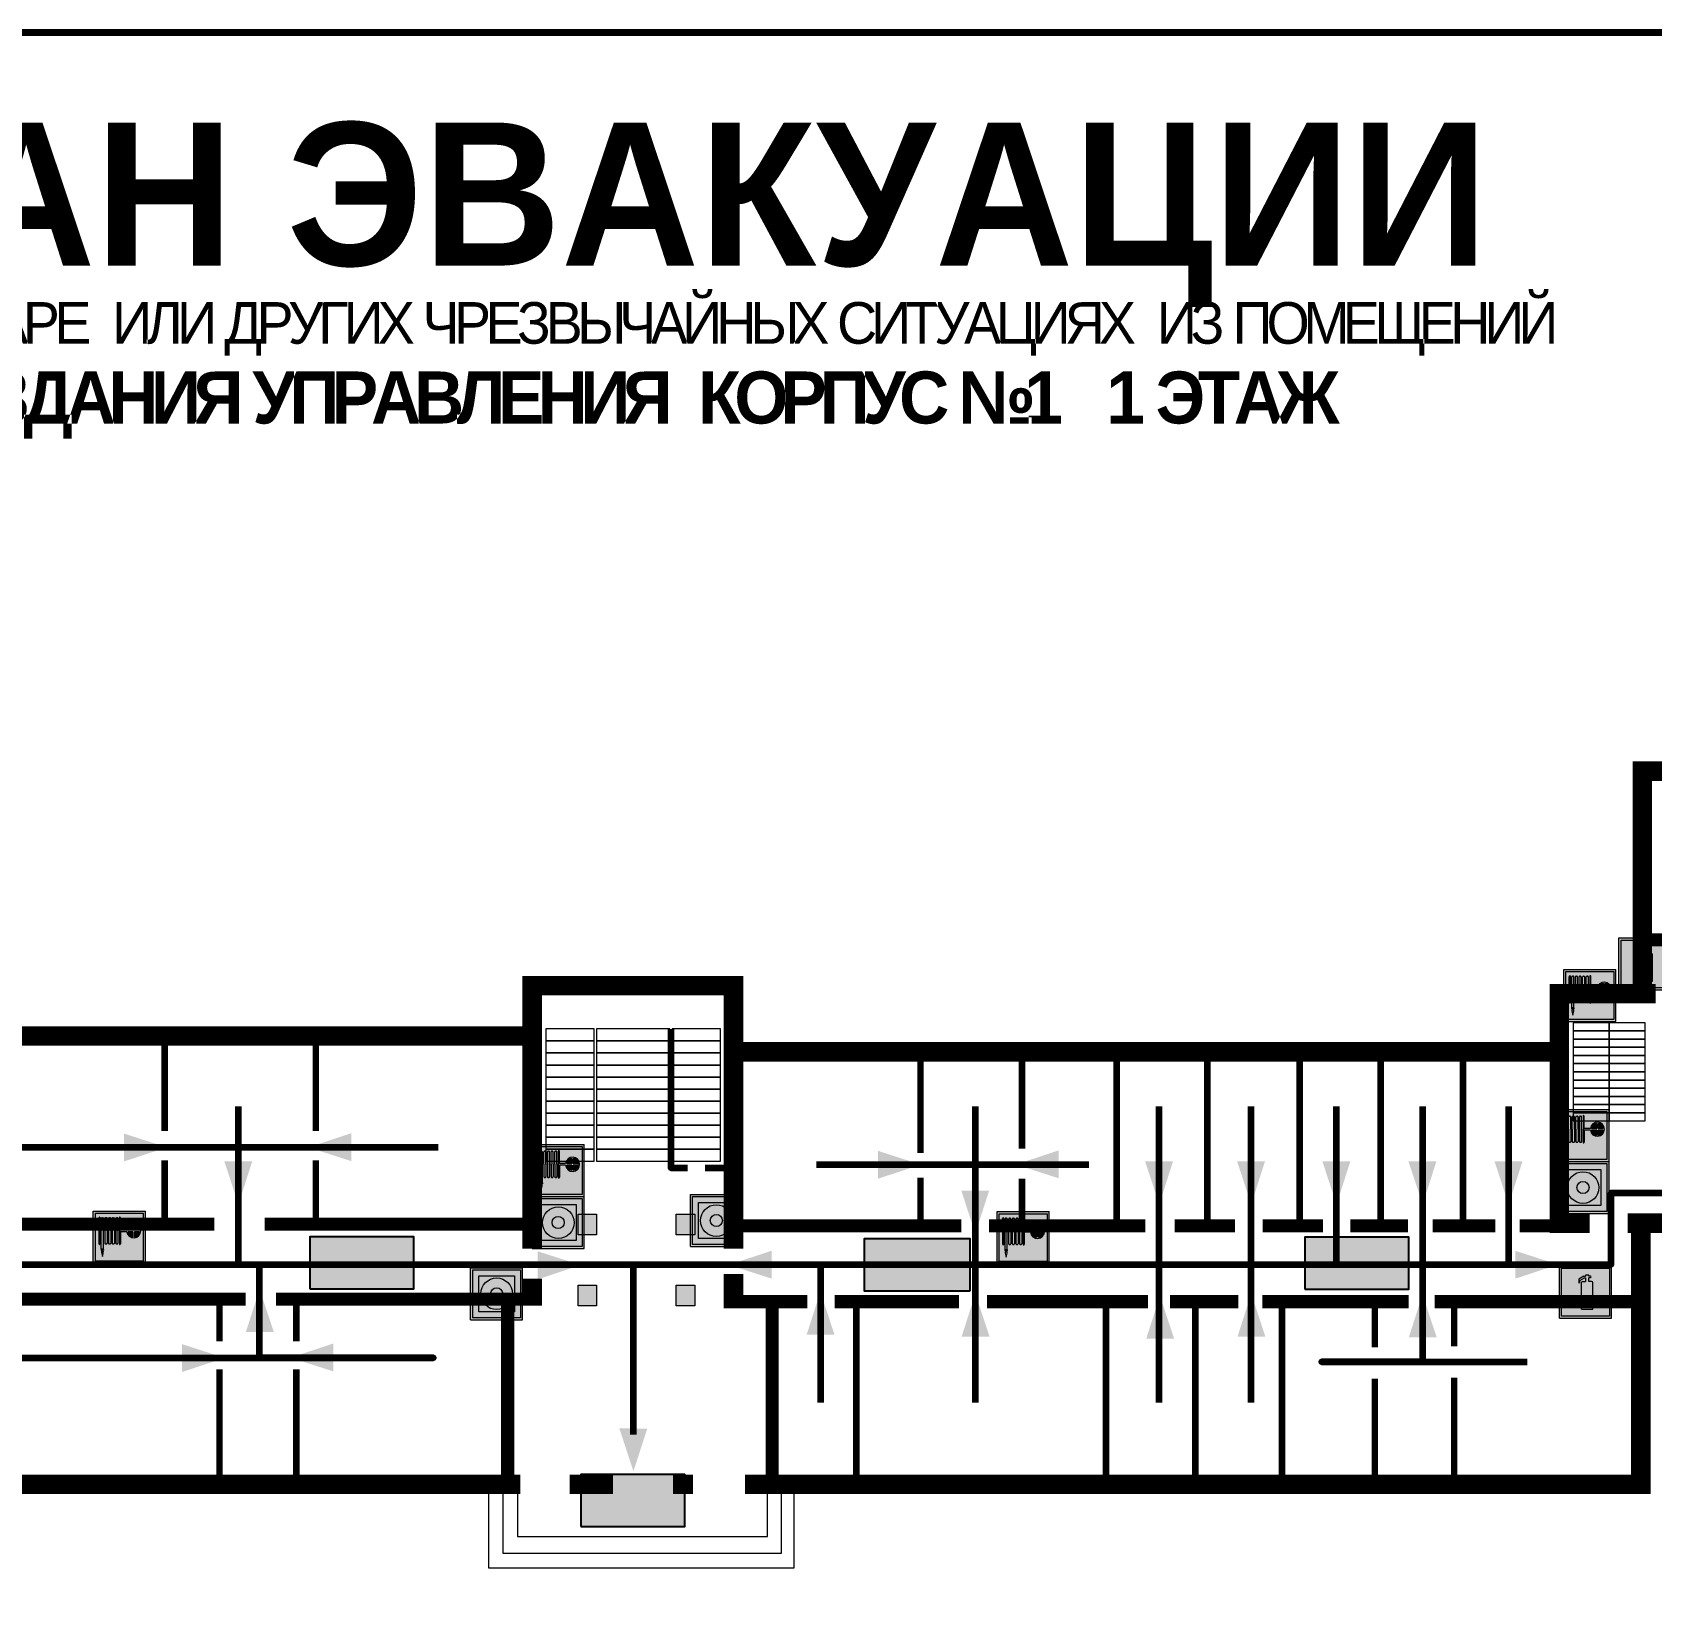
# Model space of a CAD drawing. Header units: millimetres. Extents: x 13810 to 67229, y 12374 to 21950.
# Drawn here: x 20569.4 to 20818.3, y 18843.5 to 19083.5 of the extents above; entities that cross this region are included whole.
import ezdxf

# ---------------------------------------------------------------- set-up
doc = ezdxf.new("R2010")
doc.units = ezdxf.units.MM
doc.layers.add('План_Штампы', color=7, linetype='Continuous')
doc.styles.add('обычный', font='arial.ttf')

# ---------------------------------------------------------------- blocks, each defined once
blk = doc.blocks.new('A$C7B4425F7')
at = {"true_color": 0xffffff}
blk.add_hatch(color=7, dxfattribs=at).paths.add_polyline_path([(0, 0), (-16, 0), (-16, -8), (0, -8)])
h = blk.add_hatch(color=126)
h.paths.add_polyline_path([(-0.2, -0.2), (-15.8, -0.2), (-15.8, -7.8), (-0.2, -7.8)])
h.paths.add_polyline_path([(-11.76, -2.03), (-11.76, -3.66), (-11.17, -3.66, -0.568275), (-11.17, -6.18), (-12.58, -6.18), (-12.58, -2.03)], flags=16)
h.paths.add_polyline_path([(-13.33, -4.12, -0.495768), (-13.59, -6.18), (-15.03, -6.18), (-15.03, -2.03), (-13.59, -2.03, -0.487973)], flags=16)
h.paths.add_polyline_path([(-10.25, -2.03), (-9.48, -2.03), (-9.48, -6.18), (-10.25, -6.18)], flags=16)
h.paths.add_polyline_path([(-13.84, -3.69), (-14.24, -3.69), (-14.24, -3.03), (-13.9, -3.03, -0.692621)], flags=0)
h.paths.add_polyline_path([(-9.15, -2.03), (-8.4, -2.03), (-8.04, -3.07), (-7.68, -2.03), (-6.93, -2.03), (-7.64, -4.1), (-6.93, -6.18), (-7.68, -6.18), (-8.04, -5.14), (-8.4, -6.18), (-9.15, -6.18), (-8.44, -4.1)], flags=16)
h.paths.add_polyline_path([(-11.76, -4.46), (-11.42, -4.46, -0.692621), (-11.36, -5.12), (-11.76, -5.12)], flags=0)
h.paths.add_polyline_path([(-13.9, -5.2), (-14.24, -5.2), (-14.24, -4.55), (-13.84, -4.55, -0.708038)], flags=0)
edge = h.paths.add_edge_path(flags=16)
edge.add_ellipse((-5.51, -4.08), major_axis=(0, 2.05), ratio=0.586184, start_angle=0, end_angle=360)
edge = h.paths.add_edge_path(flags=0)
edge.add_ellipse((-5.51, -4.08), major_axis=(0, 1.14), ratio=0.454828, start_angle=0, end_angle=360)
h.paths.add_polyline_path([(-4.13, -4.96, 0.377264), (-3.48, -4.52, 0.0555), (-3.16, -2.03), (-1.66, -2.03), (-1.66, -4.96), (-0.96, -4.96), (-0.96, -7.01), (-1.75, -7.01), (-1.75, -6.18), (-3.3, -6.18), (-3.3, -7.02), (-4.13, -7.02)], flags=16)
h.paths.add_polyline_path([(-2.73, -2.91), (-2.28, -2.91), (-2.28, -4.96), (-3.05, -4.96, 0.079136)], flags=0)
at = {"color": 126}
blk.add_lwpolyline([(-16, -8), (0, -8), (0, 0), (-16, 0)], close=True, dxfattribs=at)
blk = doc.blocks.new('A$C37112FD5')
at = {"true_color": 0xf5f5ff}
h = blk.add_hatch(color=7, dxfattribs=at)
h.dxf.hatch_style = 1
h.paths.add_polyline_path([(12.8, -7.4), (0, -7.4), (0, -20.2), (12.8, -20.2)])
h.paths.add_polyline_path([(12.29, -7.91), (12.29, -19.69), (0.51, -19.69), (0.51, -7.91)], flags=16)
h.paths.add_polyline_path([(4.98, -9.04, -0.42597), (5.17, -9.22), (5.17, -12.25), (5.17, -15.29, -0.432244), (4.98, -15.47), (4.83, -15.47, -0.42597), (4.64, -15.29), (4.64, -12.25), (4.64, -9.22, -0.432244), (4.83, -9.04)], flags=0)
h.paths.add_polyline_path([(4.28, -9.22), (4.28, -12.25), (4.28, -15.29, -0.432244), (4.09, -15.47), (3.94, -15.47, -0.42597), (3.75, -15.29), (3.75, -12.25), (3.75, -9.22, -0.432244), (3.94, -9.04), (4.09, -9.04, -0.42597)], flags=0)
h.paths.add_polyline_path([(5.72, -9.04), (5.87, -9.04, -0.42597), (6.06, -9.22), (6.06, -12.25), (6.06, -15.29, -0.432244), (5.87, -15.47), (5.72, -15.47, -0.42597), (5.53, -15.29), (5.53, -12.25), (5.53, -9.22, -0.432244)], flags=0)
h.paths.add_polyline_path([(6.42, -8.9), (6.5, -8.9, -0.42597), (6.69, -9.08), (6.69, -12.03), (8.21, -12.03, -15.824349), (8.21, -12.47), (6.69, -12.47), (6.69, -15.42, -0.432244), (6.5, -15.6), (6.42, -15.6)], flags=0)
h.paths.add_polyline_path([(3.39, -9.22), (3.39, -12.25), (3.39, -15.29, -0.432244), (3.2, -15.47), (3.05, -15.47, -0.42597), (2.85, -15.29), (2.85, -12.25), (2.85, -9.22, -0.432244), (3.05, -9.04), (3.2, -9.04, -0.42597)], flags=0)
h.paths.add_polyline_path([(2.5, -9.22), (2.5, -16.71), (1.96, -16.71), (1.96, -9.22, -0.432244), (2.15, -9.04), (2.31, -9.04, -0.42597)], flags=0)
h.paths.add_polyline_path([(1.61, -8.9), (1.61, -15.6), (1.57, -15.6, -0.42597), (1.37, -15.42), (1.37, -12.03), (1.37, -9.09, -0.432244), (1.57, -8.9)], flags=0)
h.paths.add_polyline_path([(9.76, -10.81), (9.76, -12.03), (8.49, -12.03, -0.336371)], flags=0)
h.paths.add_polyline_path([(8.49, -12.47), (9.76, -12.47), (9.76, -13.7, -0.336371)], flags=0)
h.paths.add_polyline_path([(10.11, -10.81, -0.336371), (11.38, -12.03), (10.11, -12.03)], flags=0)
h.paths.add_polyline_path([(10.11, -12.47), (11.38, -12.47, -0.336371), (10.11, -13.7)], flags=0)
h.paths.add_polyline_path([(2.5, -16.84), (2.5, -17.05), (1.97, -17.05), (1.97, -16.84)], flags=0)
h.paths.add_polyline_path([(2.5, -17.24, -0.033778), (2.24, -18.6, -0.033778), (1.97, -17.24)], flags=0)
h = blk.add_hatch(color=242)
h.dxf.hatch_style = 1
h.paths.add_polyline_path([(12.29, -7.91), (0.51, -7.91), (0.51, -19.69), (12.29, -19.69)])
h.paths.add_polyline_path([(6.42, -15.6), (6.42, -8.9), (6.5, -8.9, -0.42597), (6.69, -9.08), (6.69, -12.03), (8.21, -12.03, -15.824349), (8.21, -12.47), (6.69, -12.47), (6.69, -15.42, -0.432244), (6.5, -15.6)], flags=16)
h.paths.add_polyline_path([(5.87, -15.47), (5.72, -15.47, -0.42597), (5.53, -15.29), (5.53, -12.25), (5.53, -9.22, -0.432244), (5.72, -9.04), (5.87, -9.04, -0.42597), (6.06, -9.22), (6.06, -12.25), (6.06, -15.29, -0.432244)], flags=16)
h.paths.add_polyline_path([(4.98, -15.47), (4.83, -15.47, -0.42597), (4.64, -15.29), (4.64, -12.25), (4.64, -9.22, -0.432244), (4.83, -9.04), (4.98, -9.04, -0.42597), (5.17, -9.22), (5.17, -12.25), (5.17, -15.29, -0.432244)], flags=16)
h.paths.add_polyline_path([(4.09, -15.47), (3.94, -15.47, -0.42597), (3.75, -15.29), (3.75, -12.25), (3.75, -9.22, -0.432244), (3.94, -9.04), (4.09, -9.04, -0.42597), (4.28, -9.22), (4.28, -12.25), (4.28, -15.29, -0.432244)], flags=16)
h.paths.add_polyline_path([(3.2, -15.47), (3.05, -15.47, -0.42597), (2.85, -15.29), (2.85, -12.25), (2.85, -9.22, -0.432244), (3.05, -9.04), (3.2, -9.04, -0.42597), (3.39, -9.22), (3.39, -12.25), (3.39, -15.29, -0.432244)], flags=16)
h.paths.add_polyline_path([(2.5, -17.05), (1.97, -17.05), (1.97, -16.84), (2.5, -16.84)], flags=16)
h.paths.add_polyline_path([(2.5, -17.24, -0.033778), (2.24, -18.6, -0.033778), (1.97, -17.24)], flags=16)
h.paths.add_polyline_path([(2.5, -16.71), (1.96, -16.71), (1.96, -9.22, -0.432244), (2.15, -9.04), (2.31, -9.04, -0.42597), (2.5, -9.22)], flags=16)
h.paths.add_polyline_path([(1.61, -15.6), (1.57, -15.6, -0.42597), (1.37, -15.42), (1.37, -12.03), (1.37, -9.09, -0.432244), (1.57, -8.9), (1.61, -8.9)], flags=16)
h.paths.add_polyline_path([(8.49, -12.47), (9.76, -12.47), (9.76, -13.7, -0.336371)], flags=0)
h.paths.add_polyline_path([(10.11, -13.7), (10.11, -12.47), (11.38, -12.47, -0.336371)], flags=0)
h.paths.add_polyline_path([(8.49, -12.03, -0.336371), (9.76, -10.81), (9.76, -12.03)], flags=0)
h.paths.add_polyline_path([(10.11, -12.03), (10.11, -10.81, -0.336371), (11.38, -12.03)], flags=0)
h = blk.add_hatch(color=7, dxfattribs=at)
h.dxf.hatch_style = 1
h.paths.add_polyline_path([(1.61, -8.9), (1.57, -8.9, 0.432244), (1.37, -9.09), (1.37, -12.03), (1.37, -15.42, 0.42597), (1.57, -15.6), (1.61, -15.6)])
h.paths.add_polyline_path([(2.5, -9.22, 0.42597), (2.31, -9.04), (2.15, -9.04, 0.432244), (1.96, -9.22), (1.96, -16.71), (2.5, -16.71)])
h.paths.add_polyline_path([(2.5, -16.84), (1.97, -16.84), (1.97, -17.05), (2.5, -17.05)])
h.paths.add_polyline_path([(2.5, -17.24), (1.97, -17.24, 0.033778), (2.24, -18.6, 0.033778)])
h.paths.add_polyline_path([(3.39, -12.25), (3.39, -9.22, 0.42597), (3.2, -9.04), (3.05, -9.04, 0.432244), (2.85, -9.22), (2.85, -12.25), (2.85, -15.29, 0.42597), (3.05, -15.47), (3.2, -15.47, 0.432244), (3.39, -15.29)])
h.paths.add_polyline_path([(4.28, -12.25), (4.28, -9.22, 0.42597), (4.09, -9.04), (3.94, -9.04, 0.432244), (3.75, -9.22), (3.75, -12.25), (3.75, -15.29, 0.42597), (3.94, -15.47), (4.09, -15.47, 0.432244), (4.28, -15.29)])
h.paths.add_polyline_path([(5.17, -12.25), (5.17, -9.22, 0.42597), (4.98, -9.04), (4.83, -9.04, 0.432244), (4.64, -9.22), (4.64, -12.25), (4.64, -15.29, 0.42597), (4.83, -15.47), (4.98, -15.47, 0.432244), (5.17, -15.29)])
h.paths.add_polyline_path([(6.06, -12.25), (6.06, -9.22, 0.42597), (5.87, -9.04), (5.72, -9.04, 0.432244), (5.53, -9.22), (5.53, -12.25), (5.53, -15.29, 0.42597), (5.72, -15.47), (5.87, -15.47, 0.432244), (6.06, -15.29)])
h.paths.add_polyline_path([(6.69, -12.47), (8.21, -12.47, 15.824349), (8.21, -12.03), (6.69, -12.03), (6.69, -9.08, 0.42597), (6.5, -8.9), (6.42, -8.9), (6.42, -15.6), (6.5, -15.6, 0.432244), (6.69, -15.42)])
h.paths.add_polyline_path([(8.49, -12.47), (9.76, -12.47), (9.76, -13.7, -0.336371)], flags=16)
h.paths.add_polyline_path([(8.49, -12.03, -0.336371), (9.76, -10.81), (9.76, -12.03)], flags=16)
h.paths.add_polyline_path([(10.11, -12.47), (11.38, -12.47, -0.336371), (10.11, -13.7)], flags=16)
h.paths.add_polyline_path([(10.11, -12.03), (10.11, -10.81, -0.336371), (11.38, -12.03)], flags=16)
h = blk.add_hatch(color=242)
h.dxf.hatch_style = 1
h.paths.add_polyline_path([(9.76, -10.81, 0.336371), (8.49, -12.03), (9.76, -12.03)])
h.paths.add_polyline_path([(10.11, -10.81), (10.11, -12.03), (11.38, -12.03, 0.336371)])
h.paths.add_polyline_path([(11.38, -12.47), (10.11, -12.47), (10.11, -13.7, 0.336371)])
h.paths.add_polyline_path([(9.76, -12.47), (8.49, -12.47, 0.336371), (9.76, -13.7)])
at = {"color": 242, "lineweight": 5}
for p, q in [((0, -20.2), (0, -7.4)), ((0, -7.4), (12.8, -7.4)), ((12.8, -20.2), (12.8, -7.4)), ((1.37, -12.03), (1.37, -9.08)), ((1.57, -8.9), (1.61, -8.9)), ((1.61, -8.9), (1.61, -15.6)), ((1.96, -16.71), (1.96, -9.22)), ((2.15, -9.04), (2.31, -9.04)), ((2.5, -16.71), (2.5, -9.22)), ((2.85, -12.25), (2.85, -9.22)), ((3.05, -9.04), (3.2, -9.04)), ((3.39, -12.25), (3.39, -9.22)), ((3.75, -12.25), (3.75, -9.22)), ((3.94, -9.04), (4.09, -9.04)), ((4.28, -12.25), (4.28, -9.22)), ((4.64, -12.25), (4.64, -9.22)), ((4.83, -9.04), (4.98, -9.04)), ((5.17, -12.25), (5.17, -9.22)), ((5.53, -12.25), (5.53, -9.22)), ((5.72, -9.04), (5.87, -9.04)), ((6.06, -12.25), (6.06, -9.22)), ((6.42, -8.9), (6.42, -15.6)), ((6.5, -8.9), (6.42, -8.9)), ((6.69, -12.03), (6.69, -9.08)), ((9.76, -10.81), (9.76, -12.03)), ((10.11, -10.81), (10.11, -12.03)), ((1.37, -12.03), (1.37, -15.42)), ((1.57, -15.6), (1.61, -15.6)), ((2.85, -12.25), (2.85, -15.29)), ((3.05, -15.47), (3.2, -15.47)), ((3.39, -12.25), (3.39, -15.29)), ((3.75, -12.25), (3.75, -15.29)), ((3.94, -15.47), (4.09, -15.47)), ((4.28, -12.25), (4.28, -15.29)), ((4.64, -12.25), (4.64, -15.29)), ((4.83, -15.47), (4.98, -15.47)), ((5.17, -12.25), (5.17, -15.29)), ((5.53, -12.25), (5.53, -15.29)), ((5.72, -15.47), (5.87, -15.47)), ((6.06, -12.25), (6.06, -15.29)), ((6.42, -15.6), (6.5, -15.6)), ((8.21, -12.03), (6.69, -12.03)), ((8.21, -12.47), (6.69, -12.47)), ((6.69, -12.47), (6.69, -15.42)), ((9.76, -12.03), (8.49, -12.03)), ((9.76, -12.47), (8.49, -12.47)), ((9.76, -12.47), (9.76, -13.7)), ((11.38, -12.03), (10.11, -12.03)), ((11.38, -12.47), (10.11, -12.47)), ((10.11, -12.47), (10.11, -13.7)), ((1.96, -16.71), (2.5, -16.71)), ((1.97, -16.84), (2.5, -16.84)), ((1.97, -17.05), (1.97, -16.84)), ((2.5, -17.05), (1.97, -17.05)), ((1.97, -17.24), (2.5, -17.24)), ((2.5, -16.84), (2.5, -17.05)), ((0, -20.2), (12.8, -20.2))]:
    blk.add_line(p, q, dxfattribs=at)
blk.add_lwpolyline([(0.51, -7.91), (12.29, -7.91), (12.29, -19.69), (0.51, -19.69)], close=True, dxfattribs=at)
for centre, radius, start, end in [((1.56, -9.09), 0.182, 87.1027, 180.6071), ((2.15, -9.22), 0.182, 87.1027, 180.6071), ((2.32, -9.22), 0.182, 359.3929, 92.8973), ((3.04, -9.22), 0.182, 87.1027, 180.6071), ((3.21, -9.22), 0.182, 359.3929, 92.8973), ((3.93, -9.22), 0.182, 87.1027, 180.6071), ((4.1, -9.22), 0.182, 359.3929, 92.8973), ((4.82, -9.22), 0.182, 87.1027, 180.6071), ((4.99, -9.22), 0.182, 359.3929, 92.8973), ((5.71, -9.22), 0.182, 87.1027, 180.6071), ((5.88, -9.22), 0.182, 359.3929, 92.8973), ((6.51, -9.09), 0.182, 359.3929, 92.8973), ((9.93, -12.25), 1.74, 187.2319, 172.7681), ((9.93, -12.25), 1.46, 96.9927, 171.3585), ((9.93, -12.25), 1.46, 8.6415, 83.0073), ((1.56, -15.42), 0.182, 179.3929, 272.8973), ((3.04, -15.29), 0.182, 179.3929, 272.8973), ((3.21, -15.29), 0.182, 267.1027, 0.6071), ((3.93, -15.29), 0.182, 179.3929, 272.8973), ((4.1, -15.29), 0.182, 267.1027, 0.6071), ((4.82, -15.29), 0.182, 179.3929, 272.8973), ((4.99, -15.29), 0.182, 267.1027, 0.6071), ((5.71, -15.29), 0.182, 179.3929, 272.8973), ((5.88, -15.29), 0.182, 267.1027, 0.6071), ((6.51, -15.42), 0.182, 267.1027, 0.6071), ((9.93, -12.25), 1.46, 188.6415, 263.0073), ((9.93, -12.25), 1.46, 276.9927, 351.3585), ((12.17, -15.98), 10.27, 187.041, 194.7793), ((-7.7, -15.98), 10.27, 345.2207, 352.959)]:
    blk.add_arc(centre, radius, start, end, dxfattribs=at)
blk = doc.blocks.new('A$C32E8229D')
at = {"true_color": 0xffffff}
blk.add_hatch(color=7, dxfattribs=at).paths.add_polyline_path([(0, 0), (0, -8), (16, -8), (16, 0)])
h = blk.add_hatch(color=126)
h.paths.add_polyline_path([(0.2, -0.2), (15.8, -0.2), (15.8, -7.8), (0.2, -7.8)])
h.paths.add_polyline_path([(13.49, -2.05), (12.08, -2.05), (11.37, -2.63, 0.162397), (11.29, -2.84), (11.29, -3.63), (10.35, -3.63), (10.35, -4.05), (11.68, -4.05), (11.68, -3.48), (12.26, -4.28), (11.29, -5.1), (11.29, -6.78), (11.85, -6.78), (11.85, -5.44), (12.8, -4.64), (12.8, -5.94), (14.46, -5.94), (14.46, -5.39), (13.45, -5.39), (13.45, -3.97), (12.46, -2.59), (13.15, -2.59), (13.69, -3.34), (14.18, -3)], flags=16)
h.paths.add_polyline_path([(10.74, -1.82, 1), (11.8, -1.82, 1)], flags=16)
h.paths.add_polyline_path([(9.39, -3.59), (5.99, -3.59), (6.56, -3.03), (5.91, -3.03), (5.1, -3.83), (5.91, -4.64), (6.56, -4.64), (5.99, -4.09), (9.39, -4.09)], flags=16)
h.paths.add_polyline_path([(4.29, -1.08), (1.72, -1.08), (1.72, -6.6), (4.29, -6.6)], flags=16)
at = {"color": 126}
blk.add_lwpolyline([(16, -8), (0, -8), (0, 0), (16, 0)], close=True, dxfattribs=at)
blk = doc.blocks.new('A$C54414219')
at = {"true_color": 0xffffff}
h = blk.add_hatch(color=7, dxfattribs=at)
h.paths.add_polyline_path([(2.39, -9.45), (2.39, -18.3), (11.23, -18.3), (11.23, -9.45)], flags=0)
h.paths.add_polyline_path([(10.71, -13.87, -1), (2.92, -13.87, -1)], flags=0)
h.paths.add_polyline_path([(8.3, -13.87, -1), (5.33, -13.87, -1)], flags=0)
h.paths.add_polyline_path([(0.41, -7.47), (0.41, -20.27), (13.21, -20.27), (13.21, -7.47)])
h.paths.add_polyline_path([(0.92, -19.77), (12.71, -19.77), (12.71, -7.98), (0.92, -7.98)], flags=16)
h.paths.add_polyline_path([(11.23, -9.45), (11.23, -18.3), (2.39, -18.3), (2.39, -9.45)], flags=0)
at = {"lineweight": 5}
h = blk.add_hatch(color=242, dxfattribs=at)
h.paths.add_polyline_path([(12.71, -7.98), (0.92, -7.98), (0.92, -19.77), (12.71, -19.77)])
h.paths.add_polyline_path([(11.23, -18.3), (2.39, -18.3), (2.39, -9.45), (11.23, -9.45)], flags=16)
h.paths.add_polyline_path([(10.71, -13.87, -1), (2.92, -13.87, -1)], flags=0)
h.paths.add_polyline_path([(8.3, -13.87, -1), (5.33, -13.87, -1)], flags=0)
at = {"true_color": 0xffffff}
h = blk.add_hatch(color=7, dxfattribs=at)
h.paths.add_polyline_path([(2.39, -9.45), (2.39, -18.3), (11.23, -18.3), (11.23, -9.45)])
h.paths.add_polyline_path([(10.71, -13.87, -1), (2.92, -13.87, -1)], flags=16)
h.paths.add_polyline_path([(8.3, -13.87, -1), (5.33, -13.87, -1)], flags=0)
at = {"lineweight": 5}
h = blk.add_hatch(color=242, dxfattribs=at)
h.paths.add_polyline_path([(2.92, -13.87, 1), (10.71, -13.87, 1)])
h.paths.add_polyline_path([(8.3, -13.87, -1), (5.33, -13.87, -1)], flags=16)
at = {"color": 242, "lineweight": 5}
for p, q in [((0.41, -20.27), (0.41, -7.47)), ((0.41, -7.47), (13.21, -7.47)), ((0.41, -7.47), (13.21, -7.47)), ((13.21, -20.27), (13.21, -7.47)), ((0.41, -20.27), (13.21, -20.27))]:
    blk.add_line(p, q, dxfattribs=at)
for points in [[(0.92, -7.98), (12.71, -7.98), (12.71, -19.77), (0.92, -19.77)], [(2.39, -9.45), (11.23, -9.45), (11.23, -18.3), (2.39, -18.3)]]:
    blk.add_lwpolyline(points, close=True, dxfattribs=at)
for radius in [3.89, 1.49]:
    blk.add_circle((6.81, -13.87), radius, dxfattribs=at)
blk = doc.blocks.new('A$C3AD82952')
at = {"true_color": 0xf5f5ff}
h = blk.add_hatch(color=7, dxfattribs=at)
h.dxf.hatch_style = 1
h.paths.add_polyline_path([(8.21, 8.73, 0.414214), (7.89, 9.05), (7.22, 9.05), (7.22, 9.92), (7.59, 9.92, 1), (7.57, 10.36), (7.22, 10.36), (7.22, 10.6), (6.43, 10.6), (6.43, 10.36), (6.01, 10.36), (4.74, 9.59), (4.74, 8.69), (4.98, 8.73), (4.98, 9.26), (6.12, 9.91), (6.43, 9.91), (6.43, 9.05), (5.76, 9.05, 0.414214), (5.44, 8.73), (5.44, 2.2), (8.21, 2.2)], flags=0)
h.paths.add_polyline_path([(12.8, 12.8), (0, 12.8), (0, 0), (12.8, 0)])
h.paths.add_polyline_path([(0.51, 12.29), (12.29, 12.29), (12.29, 0.51), (0.51, 0.51)], flags=16)
h.paths.add_polyline_path([(4.74, 9.59), (6.01, 10.36), (6.43, 10.36), (6.43, 10.6), (7.22, 10.6), (7.22, 10.36), (7.59, 10.36, -0.94586), (7.59, 9.92), (7.22, 9.92), (7.22, 9.05), (7.89, 9.05, -0.414214), (8.21, 8.73), (8.21, 2.2), (5.44, 2.2), (5.44, 8.73, -0.414214), (5.76, 9.05), (6.43, 9.05), (6.43, 9.91), (6.12, 9.91), (4.98, 9.26), (4.98, 8.73), (4.74, 8.69)], flags=0)
h = blk.add_hatch(color=242)
h.dxf.hatch_style = 1
h.paths.add_polyline_path([(12.29, 12.29), (0.51, 12.29), (0.51, 0.51), (12.29, 0.51)])
h.paths.add_polyline_path([(4.74, 8.69), (4.74, 9.59), (6.01, 10.36), (6.43, 10.36), (6.43, 10.6), (7.22, 10.6), (7.22, 10.36), (7.59, 10.36, -0.94586), (7.59, 9.92), (7.22, 9.92), (7.22, 9.05), (7.89, 9.05, -0.414214), (8.21, 8.73), (8.21, 2.2), (5.44, 2.2), (5.44, 8.73, -0.414214), (5.76, 9.05), (6.43, 9.05), (6.43, 9.91), (6.12, 9.91), (4.98, 9.26), (4.98, 8.73)], flags=16)
h = blk.add_hatch(color=7, dxfattribs=at)
h.dxf.hatch_style = 1
h.paths.add_polyline_path([(8.21, 8.73, 0.414214), (7.89, 9.05), (7.22, 9.05), (7.22, 9.92), (7.59, 9.92, 1), (7.57, 10.36), (7.22, 10.36), (7.22, 10.6), (6.43, 10.6), (6.43, 10.36), (6.01, 10.36), (4.74, 9.59), (4.74, 8.69), (4.98, 8.73), (4.98, 9.26), (6.12, 9.91), (6.43, 9.91), (6.43, 9.05), (5.76, 9.05, 0.414214), (5.44, 8.73), (5.44, 2.2), (8.21, 2.2)])
at = {"color": 242, "lineweight": 5}
for p, q in [((0, 0), (0, 12.8)), ((0, 12.8), (12.8, 12.8)), ((12.8, 0), (12.8, 12.8)), ((6.01, 10.36), (4.74, 9.59)), ((4.74, 9.59), (4.74, 8.69)), ((4.74, 8.69), (4.98, 8.73)), ((4.98, 9.26), (6.12, 9.91)), ((4.98, 8.73), (4.98, 9.26)), ((5.44, 2.2), (5.44, 8.73)), ((5.76, 9.05), (6.43, 9.05)), ((6.01, 10.36), (6.43, 10.36)), ((6.12, 9.91), (6.43, 9.91)), ((7.22, 10.6), (6.43, 10.6)), ((6.43, 10.6), (6.43, 10.36)), ((6.43, 9.91), (6.43, 9.05)), ((7.22, 10.36), (7.22, 10.6)), ((7.59, 10.36), (7.22, 10.36)), ((7.22, 9.05), (7.22, 9.92)), ((7.59, 9.92), (7.22, 9.92)), ((7.89, 9.05), (7.22, 9.05)), ((8.21, 2.2), (8.21, 8.73)), ((0, 0), (12.8, 0)), ((5.44, 2.2), (8.21, 2.2))]:
    blk.add_line(p, q, dxfattribs=at)
blk.add_lwpolyline([(0.51, 12.29), (12.29, 12.29), (12.29, 0.51), (0.51, 0.51)], close=True, dxfattribs=at)
for centre, radius, start, end in [((5.76, 8.73), 0.32, 90, 180), ((7.58, 10.14), 0.223, 273.1875, 86.8125), ((7.89, 8.73), 0.32, 0, 90)]:
    blk.add_arc(centre, radius, start, end, dxfattribs=at)

msp = doc.modelspace()

# ---------------------------------------------------------------- hatches: boundary and pattern name
at = {"lineweight": 0}
h = msp.add_hatch(color=256, dxfattribs=at)
h.dxf.hatch_style = 1
h.paths.add_polyline_path([(20653.32, 18898.63), (20656.14, 18898.63), (20656.14, 18901.81), (20653.32, 18901.81)])
h = msp.add_hatch(color=256, dxfattribs=at)
h.dxf.hatch_style = 1
h.paths.add_polyline_path([(20668.39, 18898.63), (20671.21, 18898.63), (20671.21, 18901.81), (20668.39, 18901.81)])
h = msp.add_hatch(color=256, dxfattribs=at)
h.dxf.hatch_style = 1
h.paths.add_polyline_path([(20653.32, 18887.74), (20656.14, 18887.74), (20656.14, 18890.92), (20653.32, 18890.92)])
h = msp.add_hatch(color=256, dxfattribs=at)
h.dxf.hatch_style = 1
h.paths.add_polyline_path([(20668.39, 18887.74), (20671.21, 18887.74), (20671.21, 18890.92), (20668.39, 18890.92)])

# ---------------------------------------------------------------- linework, layer by layer
at = {"color": 2, "lineweight": 100}
for points in [[(20359.05, 19478.54), (20959.05, 19478.54), (20959.05, 19083.54), (20359.05, 19083.54)], [(20359.05, 19083.54), (20959.05, 19083.54), (20959.05, 18688.54), (20359.05, 18688.54)]]:
    msp.add_lwpolyline(points, close=True, dxfattribs=at)
at = {"lineweight": 100, "const_width": 3}
for points in [[(20386.3, 18941.97), (20386.3, 18970.18), (20504.27, 18970.18), (20504.27, 18935.81), (20518.48, 18935.81), (20518.48, 18929.2), (20646.23, 18929.2), (20646.23, 18936.96), (20677.17, 18936.96), (20677.17, 18926.79), (20804.14, 18926.79), (20804.14, 18935.71), (20816.89, 18935.71), (20816.89, 18969.94), (20933.8, 18969.94), (20933.8, 18912.12), (20881.17, 18912.12)], [(20818.93, 18935.71), (20816.89, 18935.71)], [(20646.23, 18929.2), (20646.23, 18896.52)], [(20677.17, 18926.03), (20677.17, 18896.52)], [(20804.14, 18926.03), (20804.14, 18900.42), (20808.8, 18900.42)], [(20644.43, 18860.28), (20507.29, 18860.28), (20507.29, 18900.79), (20492.3, 18900.79), (20492.3, 18904.69)], [(20828.18, 18902.88), (20828.18, 18900.42), (20816.68, 18900.42), (20816.68, 18860.28)], [(20814.66, 18900.42), (20816.68, 18900.42)], [(20677.17, 18892.62), (20677.17, 18888.36)], [(20646.23, 18891.91), (20646.23, 18888.36)], [(20816.68, 18868.83), (20816.68, 18860.28), (20678.96, 18860.28)], [(20658.67, 18860.28), (20651.98, 18860.28)], [(20670.97, 18860.28), (20667.88, 18860.28)]]:
    msp.add_lwpolyline(points, dxfattribs=at)
at = {"lineweight": 0}
for points, const_width in [([(20817.49, 18944.01), (20823.18, 18944.01)], 2), ([(20589.72, 18914.61), (20589.72, 18928.82)], 1), ([(20612.98, 18914.61), (20612.98, 18928.82)], 1), ([(20705.92, 18928.1), (20705.92, 18911.21)], 1), ([(20721.53, 18928.1), (20721.53, 18911.87)], 1), ([(20736.08, 18928.1), (20736.08, 18900.02)], 1), ([(20750.02, 18928.1), (20750.02, 18900.02)], 1), ([(20764.23, 18928.1), (20764.23, 18900.02)], 1), ([(20776.68, 18928.1), (20776.68, 18900.02)], 1), ([(20789.33, 18928.1), (20789.33, 18900.02)], 1), ([(20589.72, 18900.76), (20589.72, 18910.11)], 1), ([(20612.98, 18900.76), (20612.98, 18910.11)], 1), ([(20705.92, 18907.44), (20705.92, 18900.02)], 1), ([(20721.53, 18907.27), (20721.53, 18900.02)], 1), ([(20528.16, 18900.28), (20597.38, 18900.28)], 2), ([(20605.12, 18900.28), (20646.63, 18900.28)], 2), ([(20677.05, 18900.02), (20712.21, 18900.02)], 2), ([(20716.47, 18900.02), (20740.47, 18900.02)], 2), ([(20744.99, 18900.02), (20754.27, 18900.02)], 2), ([(20758.51, 18900.02), (20767.83, 18900.02)], 2), ([(20772.01, 18900.02), (20780.89, 18900.02)], 2), ([(20784.65, 18900.02), (20794.31, 18900.02)], 2), ([(20798.06, 18900.02), (20808.8, 18900.02)], 2), ([(20545.44, 18888.76), (20602.18, 18888.76)], 2), ([(20606.83, 18888.76), (20647.73, 18888.76)], 2), ([(20642.46, 18888.86), (20642.46, 18860.58)], 2), ([(20688.54, 18888.36), (20675.67, 18888.36)], 2), ([(20683.14, 18888.76), (20683.14, 18860.48)], 2), ([(20692.75, 18888.36), (20711.84, 18888.36)], 2), ([(20716.17, 18888.36), (20740.89, 18888.36)], 2), ([(20744.27, 18888.36), (20754.79, 18888.36)], 2), ([(20758.5, 18888.36), (20781, 18888.36)], 2), ([(20784.97, 18888.36), (20815.71, 18888.36)], 2), ([(20598.16, 18882.28), (20598.16, 18888.15)], 1), ([(20609.96, 18882.28), (20609.96, 18888.15)], 1), ([(20696.06, 18888.36), (20696.06, 18860.28)], 1), ([(20734.45, 18888.36), (20734.45, 18860.28)], 1), ([(20748.18, 18888.36), (20748.18, 18860.28)], 1), ([(20761.49, 18888.36), (20761.49, 18860.28)], 1), ([(20775.78, 18888.36), (20775.78, 18881.34)], 1), ([(20787.97, 18888.36), (20787.97, 18881.49)], 1), ([(20598.16, 18860.61), (20598.16, 18877.98)], 1), ([(20609.96, 18860.61), (20609.96, 18877.98)], 1), ([(20775.78, 18876.52), (20775.78, 18860.28)], 1), ([(20787.97, 18876.67), (20787.97, 18860.28)], 1)]:
    msp.add_lwpolyline(points, dxfattribs=dict(at, const_width=const_width))
at = {"color": 126, "lineweight": 100, "true_color": 0x008754}
for points in [[(20394.41, 18939.97), (20498.37, 18939.97), (20498.37, 18906.25), (20496.16, 18906.25), (20512.15, 18906.25), (20512.15, 18894.05), (20812.09, 18894.05), (20812.09, 18905.08), (20827.63, 18905.08)], [(20601.08, 18894.05), (20601.08, 18918.37)], [(20714.38, 18872.85), (20714.38, 18918.37)], [(20742.64, 18872.85), (20742.64, 18918.37)], [(20756.78, 18872.85), (20756.78, 18918.37)], [(20769.9, 18894.05), (20769.9, 18918.37)], [(20783.13, 18879.09), (20783.13, 18918.37)], [(20796.36, 18894.05), (20796.36, 18918.37)], [(20538.38, 18912.1), (20631.79, 18912.1)], [(20689.96, 18909.44), (20731.79, 18909.44)], [(20558.84, 18879.74), (20631.08, 18879.74), (20604.3, 18879.74), (20604.3, 18894.05)], [(20661.81, 18867.92), (20661.81, 18894.05)], [(20690.54, 18894.05), (20690.54, 18872.85)], [(20783.13, 18879.09), (20767.56, 18879.09), (20799.2, 18879.09)]]:
    msp.add_lwpolyline(points, dxfattribs=at)
at = {"lineweight": 0}
for points in [[(20648.33, 18928.45), (20655.78, 18928.45), (20655.78, 18930.3), (20648.33, 18930.3)], [(20656.11, 18928.45), (20667.41, 18928.45), (20667.41, 18930.3), (20656.11, 18930.3)], [(20667.74, 18928.45), (20675.18, 18928.45), (20675.18, 18930.3), (20667.74, 18930.3)], [(20806.25, 18929.99), (20811.78, 18929.99), (20811.78, 18931.25), (20806.25, 18931.25)], [(20806.25, 18928.73), (20811.78, 18928.73), (20811.78, 18929.99), (20806.25, 18929.99)], [(20811.78, 18929.99), (20817.31, 18929.99), (20817.31, 18931.25), (20811.78, 18931.25)], [(20811.78, 18928.73), (20817.31, 18928.73), (20817.31, 18929.99), (20811.78, 18929.99)], [(20648.33, 18926.6), (20655.78, 18926.6), (20655.78, 18928.45), (20648.33, 18928.45)], [(20648.33, 18924.75), (20655.78, 18924.75), (20655.78, 18926.6), (20648.33, 18926.6)], [(20656.11, 18926.6), (20667.41, 18926.6), (20667.41, 18928.45), (20656.11, 18928.45)], [(20656.11, 18924.75), (20667.41, 18924.75), (20667.41, 18926.6), (20656.11, 18926.6)], [(20667.74, 18926.6), (20675.18, 18926.6), (20675.18, 18928.45), (20667.74, 18928.45)], [(20667.74, 18924.75), (20675.18, 18924.75), (20675.18, 18926.6), (20667.74, 18926.6)], [(20806.25, 18927.47), (20811.78, 18927.47), (20811.78, 18928.73), (20806.25, 18928.73)], [(20806.25, 18926.21), (20811.78, 18926.21), (20811.78, 18927.47), (20806.25, 18927.47)], [(20811.78, 18927.47), (20817.31, 18927.47), (20817.31, 18928.73), (20811.78, 18928.73)], [(20811.78, 18926.21), (20817.31, 18926.21), (20817.31, 18927.47), (20811.78, 18927.47)], [(20648.33, 18922.89), (20655.78, 18922.89), (20655.78, 18924.75), (20648.33, 18924.75)], [(20656.11, 18922.89), (20667.41, 18922.89), (20667.41, 18924.75), (20656.11, 18924.75)], [(20667.74, 18922.89), (20675.18, 18922.89), (20675.18, 18924.75), (20667.74, 18924.75)], [(20806.25, 18924.96), (20811.78, 18924.96), (20811.78, 18926.21), (20806.25, 18926.21)], [(20806.25, 18923.7), (20811.78, 18923.7), (20811.78, 18924.96), (20806.25, 18924.96)], [(20811.78, 18924.96), (20817.31, 18924.96), (20817.31, 18926.21), (20811.78, 18926.21)], [(20811.78, 18923.7), (20817.31, 18923.7), (20817.31, 18924.96), (20811.78, 18924.96)], [(20648.33, 18921.04), (20655.78, 18921.04), (20655.78, 18922.89), (20648.33, 18922.89)], [(20656.11, 18921.04), (20667.41, 18921.04), (20667.41, 18922.89), (20656.11, 18922.89)], [(20667.74, 18921.04), (20675.18, 18921.04), (20675.18, 18922.89), (20667.74, 18922.89)], [(20806.25, 18922.44), (20811.78, 18922.44), (20811.78, 18923.7), (20806.25, 18923.7)], [(20806.25, 18921.18), (20811.78, 18921.18), (20811.78, 18922.44), (20806.25, 18922.44)], [(20811.78, 18922.44), (20817.31, 18922.44), (20817.31, 18923.7), (20811.78, 18923.7)], [(20811.78, 18921.18), (20817.31, 18921.18), (20817.31, 18922.44), (20811.78, 18922.44)], [(20648.33, 18919.19), (20655.78, 18919.19), (20655.78, 18921.04), (20648.33, 18921.04)], [(20648.33, 18917.34), (20655.78, 18917.34), (20655.78, 18919.19), (20648.33, 18919.19)], [(20656.11, 18919.19), (20667.41, 18919.19), (20667.41, 18921.04), (20656.11, 18921.04)], [(20656.11, 18917.34), (20667.41, 18917.34), (20667.41, 18919.19), (20656.11, 18919.19)], [(20667.74, 18919.19), (20675.18, 18919.19), (20675.18, 18921.04), (20667.74, 18921.04)], [(20667.74, 18917.34), (20675.18, 18917.34), (20675.18, 18919.19), (20667.74, 18919.19)], [(20806.25, 18919.92), (20811.78, 18919.92), (20811.78, 18921.18), (20806.25, 18921.18)], [(20806.25, 18918.66), (20811.78, 18918.66), (20811.78, 18919.92), (20806.25, 18919.92)], [(20811.78, 18919.92), (20817.31, 18919.92), (20817.31, 18921.18), (20811.78, 18921.18)], [(20811.78, 18918.66), (20817.31, 18918.66), (20817.31, 18919.92), (20811.78, 18919.92)], [(20648.33, 18915.49), (20655.78, 18915.49), (20655.78, 18917.34), (20648.33, 18917.34)], [(20656.11, 18915.49), (20667.41, 18915.49), (20667.41, 18917.34), (20656.11, 18917.34)], [(20667.74, 18915.49), (20675.18, 18915.49), (20675.18, 18917.34), (20667.74, 18917.34)], [(20806.25, 18917.4), (20811.78, 18917.4), (20811.78, 18918.66), (20806.25, 18918.66)], [(20806.25, 18916.15), (20811.78, 18916.15), (20811.78, 18917.4), (20806.25, 18917.4)], [(20811.78, 18917.4), (20817.31, 18917.4), (20817.31, 18918.66), (20811.78, 18918.66)], [(20811.78, 18916.15), (20817.31, 18916.15), (20817.31, 18917.4), (20811.78, 18917.4)], [(20648.33, 18913.64), (20655.78, 18913.64), (20655.78, 18915.49), (20648.33, 18915.49)], [(20656.11, 18913.64), (20667.41, 18913.64), (20667.41, 18915.49), (20656.11, 18915.49)], [(20667.74, 18913.64), (20675.18, 18913.64), (20675.18, 18915.49), (20667.74, 18915.49)], [(20648.33, 18911.79), (20655.78, 18911.79), (20655.78, 18913.64), (20648.33, 18913.64)], [(20648.33, 18909.94), (20655.78, 18909.94), (20655.78, 18911.79), (20648.33, 18911.79)], [(20656.11, 18911.79), (20667.41, 18911.79), (20667.41, 18913.64), (20656.11, 18913.64)], [(20656.11, 18909.94), (20667.41, 18909.94), (20667.41, 18911.79), (20656.11, 18911.79)], [(20667.74, 18911.79), (20675.18, 18911.79), (20675.18, 18913.64), (20667.74, 18913.64)], [(20667.74, 18909.94), (20675.18, 18909.94), (20675.18, 18911.79), (20667.74, 18911.79)], [(20653.32, 18901.81), (20656.14, 18901.81), (20656.14, 18898.63), (20653.32, 18898.63)], [(20668.39, 18901.81), (20671.21, 18901.81), (20671.21, 18898.63), (20668.39, 18898.63)], [(20653.32, 18890.92), (20656.14, 18890.92), (20656.14, 18887.74), (20653.32, 18887.74)], [(20668.39, 18890.92), (20671.21, 18890.92), (20671.21, 18887.74), (20668.39, 18887.74)]]:
    msp.add_lwpolyline(points, close=True, dxfattribs=at)
at = {"lineweight": 100}
for points in [[(20667.55, 18930.28), (20667.55, 18908.96), (20670.13, 18908.96)], [(20672.81, 18908.96), (20676.48, 18908.96)]]:
    msp.add_lwpolyline(points, dxfattribs=at)
at = {"lineweight": 0}
for points in [[(20639.52, 18859.63), (20639.52, 18847.41), (20686.53, 18847.41), (20686.53, 18859.23)], [(20641.72, 18859.41), (20641.72, 18849.67), (20684.55, 18849.67), (20684.55, 18858.94)], [(20643.98, 18859.12), (20643.98, 18852.27), (20682.43, 18852.27), (20682.43, 18859.42)]]:
    msp.add_lwpolyline(points, dxfattribs=at)
at = {"layer": 'План_Штампы', "color": 126, "true_color": 0x008754}
for points in [[(20583.46, 18909.92), (20583.47, 18914.21), (20590.06, 18912.09)], [(20618.42, 18914.26), (20618.42, 18909.97), (20611.83, 18912.09)], [(20699.38, 18907.26), (20699.38, 18911.55), (20705.97, 18909.43)], [(20727.19, 18911.62), (20727.18, 18907.33), (20720.59, 18909.45)], [(20598.9, 18909.93), (20603.19, 18909.93), (20601.07, 18903.34)], [(20740.46, 18909.93), (20744.75, 18909.93), (20742.63, 18903.34)], [(20754.6, 18909.93), (20758.89, 18909.93), (20756.77, 18903.34)], [(20767.71, 18909.93), (20772.01, 18909.93), (20769.89, 18903.34)], [(20780.94, 18909.93), (20785.24, 18909.93), (20783.12, 18903.34)], [(20794.18, 18909.93), (20798.47, 18909.93), (20796.35, 18903.34)], [(20712.19, 18905.45), (20716.48, 18905.44), (20714.36, 18898.85)], [(20647.09, 18891.8), (20647.09, 18896.1), (20653.68, 18893.98)], [(20683.05, 18896.19), (20683.05, 18891.9), (20676.46, 18894.02)], [(20797.35, 18891.89), (20797.36, 18896.18), (20803.94, 18894.06)], [(20606.51, 18883.68), (20602.21, 18883.68), (20604.33, 18890.27)], [(20692.71, 18883.27), (20688.42, 18883.28), (20690.54, 18889.87)], [(20716.54, 18882.99), (20712.25, 18882.99), (20714.37, 18889.58)], [(20744.92, 18882.66), (20740.63, 18882.66), (20742.75, 18889.25)], [(20758.95, 18882.98), (20754.66, 18882.98), (20756.78, 18889.57)], [(20785.29, 18882.86), (20781, 18882.87), (20783.11, 18889.46)], [(20592.38, 18877.54), (20592.38, 18881.83), (20598.97, 18879.71)], [(20615.67, 18881.93), (20615.66, 18877.64), (20609.08, 18879.75)], [(20659.63, 18868.86), (20663.92, 18868.85), (20661.8, 18862.27)]]:
    msp.add_solid(points, dxfattribs=at)

# ---------------------------------------------------------------- block references
for name, p, xscale, yscale, zscale in [('A$C3AD82952', (20813.31, 18936.29), 0.625, 0.625, 0.625), ('A$C37112FD5', (20804.82, 18944.05), 0.6249984004534781, 0.6249984004534781, 0.6249984004534781), ('A$C37112FD5', (20803.78, 18922.53), 0.6249984004534781, 0.6249984004534781, 0.6249984004534781), ('A$C37112FD5', (20646.23, 18917.14), 0.6249984004534781, 0.6249984004534781, 0.6249984004534781), ('A$C54414219', (20803.52, 18914.58), 0.625, 0.625, 0.625), ('A$C54414219', (20645.98, 18909.19), 0.625, 0.625, 0.625), ('A$C54414219', (20670.29, 18909.5), 0.625, 0.625, 0.625), ('A$C37112FD5', (20578.76, 18906.91), 0.6249984004534781, 0.6249984004534781, 0.6249984004534781), ('A$C37112FD5', (20717.7, 18906.83), 0.6249984004534781, 0.6249984004534781, 0.6249984004534781), ('A$C54414219', (20636.51, 18898.24), 0.625, 0.625, 0.625), ('A$C3AD82952', (20804.16, 18885.83), 0.625, 0.625, 0.625)]:
    msp.add_blockref(name, p, dxfattribs=dict(xscale=xscale, yscale=yscale, zscale=zscale))
at = {"layer": 'План_Штампы', "color": 126, "true_color": 0x008754, "xscale": -1}
for p in [(20628.05, 18898.35), (20781, 18898.3)]:
    msp.add_blockref('A$C32E8229D', p, dxfattribs=at)
at = {"layer": 'План_Штампы', "color": 126, "true_color": 0x008754, "xscale": 1.012510887696, "yscale": 1.012510887696, "zscale": 1.012510887696, "rotation": 359.9978653237144}
msp.add_blockref('A$C32E8229D', (20697.32, 18898.05), dxfattribs=at)
at = {"layer": 'План_Штампы'}
msp.add_blockref('A$C7B4425F7', (20669.72, 18861.77), dxfattribs=at)

# ---------------------------------------------------------------- texts
at = {"lineweight": 0, "insert": (20516.04, 19069.68), "char_height": 22, "width": 493.8901, "attachment_point": 1, "style": 'обычный'}
msp.add_mtext('{\\fProxima Nova Rg|b1|i0|c204|p2;ПЛАН ЭВАКУАЦИИ}', dxfattribs=at)
at = {"color": 0, "lineweight": 0, "insert": (20665.6, 19042.24), "char_height": 8, "width": 449.2158, "attachment_point": 5, "style": 'обычный'}
msp.add_mtext('{\\fArial Black|b1|i0|c204|p34;\\H2x;\\T0.85;  \\fArial Narrow|b0|i0|c204|p34;\\H0.8x;\\W0.9;\\P\\fProxima Nova Rg|b0|i0|c204|p2;\\H0.5x;\\W1;\\C256;ПРИ ПОЖАРЕ  ИЛИ ДРУГИХ ЧРЕЗВЫЧАЙНЫХ СИТУАЦИЯХ  ИЗ ПОМЕЩЕНИЙ \\fProxima Nova Rg|b1|i0|c204|p2;\\H1.25x;\\PЗДАНИЯ УПРАВЛЕНИЯ  КОРПУС №1   1 ЭТАЖ}', dxfattribs=at)

doc.saveas('drawing.dxf')
